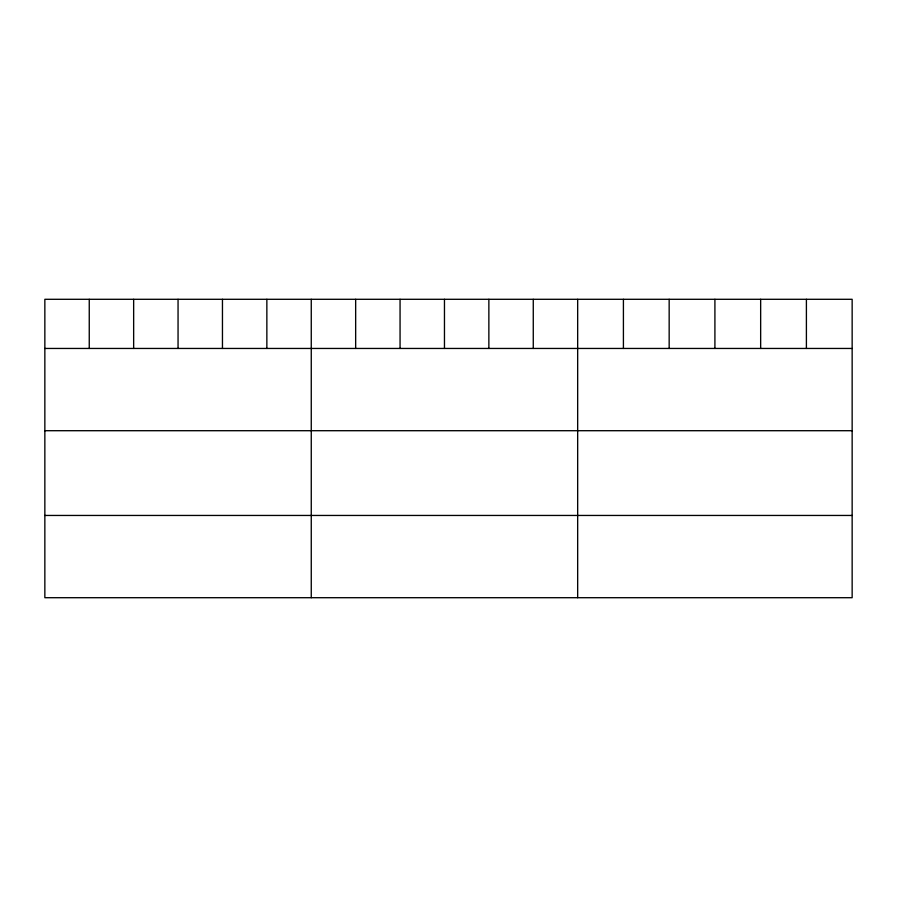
<?xml version="1.0" encoding="UTF-8"?>
<svg xmlns="http://www.w3.org/2000/svg" width="897" height="897" viewBox="0 0 897 897"><rect width="100%" height="100%" fill="white"/><g stroke="black" fill="none" stroke-linecap="round" stroke-linejoin="round"><path stroke-width="1.35" d="M852.15 348.451L852.15 597.705L44.85 597.705L44.85 299.295L852.15 299.295L852.15 348.451L44.85 348.451M44.85 430.706L852.15 430.706M44.85 515.45L852.15 515.45M806.403 299.295L806.403 348.451M760.656 299.295L760.656 348.451M714.909 299.295L714.909 348.451M669.162 299.295L669.162 348.451M623.415 299.295L623.415 348.451M577.668 299.295L577.668 597.705M533.267 299.295L533.267 348.451M488.865 299.295L488.865 348.451M444.464 299.295L444.464 348.451M400.062 299.295L400.062 348.451M355.661 299.295L355.661 348.451M311.259 299.295L311.259 597.705M266.858 299.295L266.858 348.451M222.456 299.295L222.456 348.451M178.055 299.295L178.055 348.451M133.653 299.295L133.653 348.451M89.251 299.295L89.251 348.451"/></g></svg>
